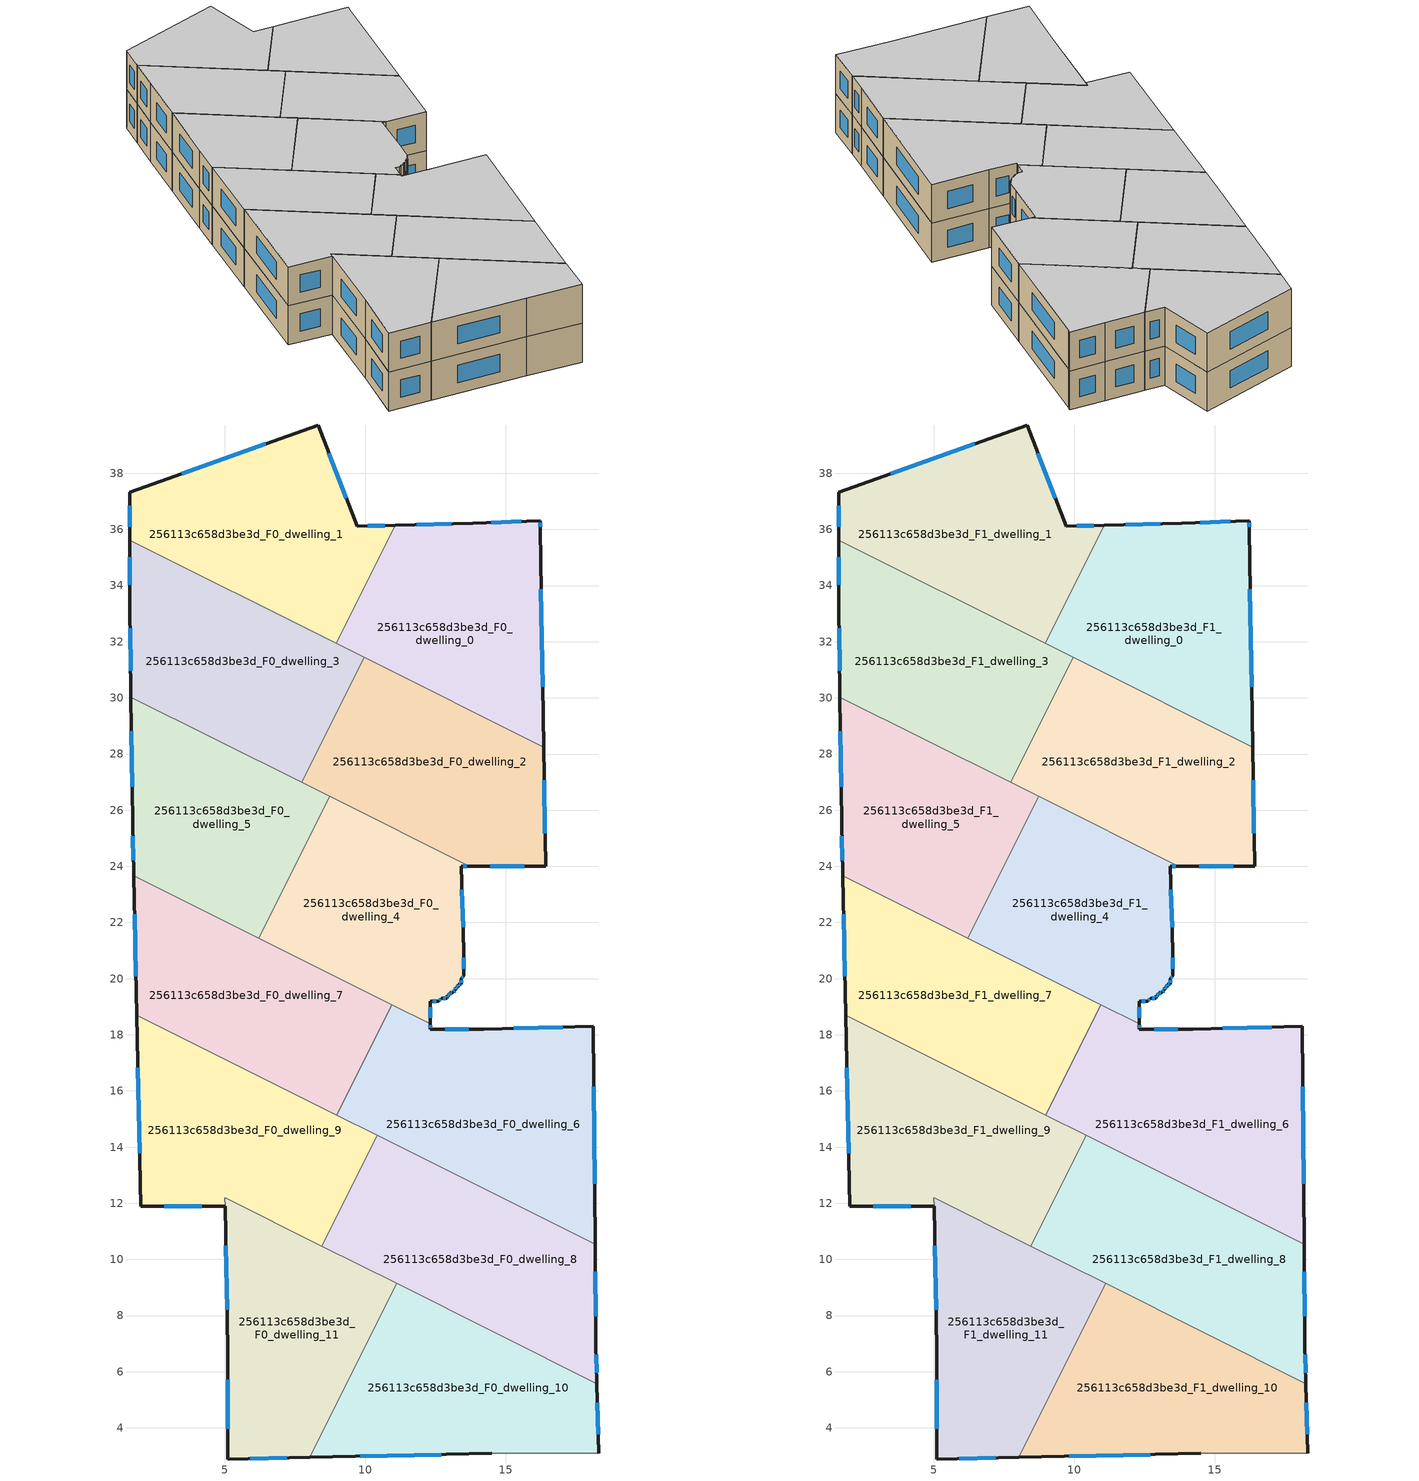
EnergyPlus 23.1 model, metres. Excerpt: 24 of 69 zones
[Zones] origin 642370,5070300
256113c658d3be3d_F0_dwelling_0
 floor ground (EU_floor_Construction): 16.22,36.31 16.22,36.01 16.35,28.25 8.96,31.94 11.06,36.15 13.82,36.21 z0
 wall outside (EU_wall_Construction): 16.35,28.25 16.22,36.01 16.22,36.31 13.82,36.21 11.06,36.15 z0:3
 wall to 256113c658d3be3d_F0_dwelling_1 (EU_wall_Construction): 11.06,36.15 8.96,31.94 z0:3
 wall to 256113c658d3be3d_F0_dwelling_2 (EU_wall_Construction): 9.95,31.44 16.35,28.25 z0:3
 wall to 256113c658d3be3d_F0_dwelling_3 (EU_wall_Construction): 8.96,31.94 9.95,31.44 z0:3
 window (EU_Window_Construction): 16.31,30.4 16.26,33.86 / 13.05,36.2 11.82,36.17 / 15.55,36.29 14.48,36.24 / 16.22,36.1 16.22,36.23 z0.83:2.17
256113c658d3be3d_F0_dwelling_1
 floor ground (EU_floor_Construction): 8.31,39.72 9.71,36.12 11.06,36.15 8.96,31.94 1.61,35.62 1.61,37.32 z0
 wall outside (EU_wall_Construction): 11.06,36.15 9.71,36.12 8.31,39.72 1.61,37.32 1.61,35.62 z0:3
 wall to 256113c658d3be3d_F0_dwelling_3 (EU_wall_Construction): 1.61,35.62 8.96,31.94 z0:3
 window (EU_Window_Construction): 1.61,36.85 1.61,36.09 / 6.46,39.05 3.47,37.98 / 9.33,37.11 8.7,38.72 / 10.69,36.14 10.09,36.12 z0.83:2.17
256113c658d3be3d_F0_dwelling_10
 floor ground (EU_floor_Construction): 18.25,5.58 18.31,3.09 14.51,3.09 8.01,2.95 11.11,9.15 z0
 wall outside (EU_wall_Construction): 8.01,2.95 14.51,3.09 / 18.31,3.09 18.25,5.58 z0:3
 wall to 256113c658d3be3d_F0_dwelling_11 (EU_wall_Construction): 11.11,9.15 8.01,2.95 z0:3
 wall adiabatic (EU_wall_Construction): 14.51,3.09 18.31,3.09 z0:3
 wall to 256113c658d3be3d_F0_dwelling_8 (EU_wall_Construction): 18.25,5.58 11.11,9.15 z0:3
 window (EU_Window_Construction): 9.81,2.99 12.71,3.05 / 18.29,3.78 18.27,4.89 z0.83:2.17
256113c658d3be3d_F0_dwelling_11
 floor ground (EU_floor_Construction): 11.11,9.15 8.01,2.95 5.1,2.89 5.1,6.79 5,12.2 z0
 wall outside (EU_wall_Construction): 5,11.9 5.1,6.79 5.1,2.89 8.01,2.95 z0:3
 wall to 256113c658d3be3d_F0_dwelling_9 (EU_wall_Construction): 8.45,10.48 5,12.2 5,11.9 z0:3
 wall to 256113c658d3be3d_F0_dwelling_8 (EU_wall_Construction): 11.11,9.15 8.45,10.48 z0:3
 window (EU_Window_Construction): 5.1,5.71 5.1,3.97 / 5.91,2.91 7.21,2.94 / 5.03,10.49 5.08,8.21 z0.83:2.17
256113c658d3be3d_F0_dwelling_2
 floor ground (EU_floor_Construction): 16.35,28.25 16.42,24 13.7,24 7.73,26.99 9.95,31.44 z0
 wall outside (EU_wall_Construction): 13.7,24 16.42,24 16.35,28.25 z0:3
 wall to 256113c658d3be3d_F0_dwelling_3 (EU_wall_Construction): 9.95,31.44 7.73,26.99 z0:3
 wall to 256113c658d3be3d_F0_dwelling_4 (EU_wall_Construction): 8.72,26.49 13.7,24 z0:3
 wall to 256113c658d3be3d_F0_dwelling_5 (EU_wall_Construction): 7.73,26.99 8.72,26.49 z0:3
 window (EU_Window_Construction): 16.4,25.18 16.37,27.07 / 14.45,24 15.66,24 z0.83:2.17
256113c658d3be3d_F0_dwelling_3
 floor ground (EU_floor_Construction): 9.95,31.44 7.73,26.99 1.65,30.03 1.61,33.42 1.61,35.62 z0
 wall outside (EU_wall_Construction): 1.61,35.62 1.61,33.42 1.65,30.03 z0:3
 wall to 256113c658d3be3d_F0_dwelling_5 (EU_wall_Construction): 1.65,30.03 7.73,26.99 z0:3
 window (EU_Window_Construction): 1.62,32.48 1.64,30.96 / 1.61,35.01 1.61,34.02 z0.83:2.17
256113c658d3be3d_F0_dwelling_4
 floor ground (EU_floor_Construction): 13.7,24 13.41,24 13.51,21 13.51,20.1 13.41,20 13.41,19.8 13.31,19.8 13.31,19.7 13.21,19.7 13.21,19.6 13.11,19.5 13.01,19.5 13.01,19.4 12.91,19.4 12.91,19.3 12.71,19.3 12.61,19.2 12.31,19.2 12.31,18.39 6.2,21.45 8.72,26.49 z0
 wall outside (EU_wall_Construction): 12.31,18.39 12.31,19.2 12.61,19.2 12.71,19.3 12.91,19.3 12.91,19.4 13.01,19.4 13.01,19.5 13.11,19.5 13.21,19.6 13.21,19.7 13.31,19.7 13.31,19.8 13.41,19.8 13.41,20 13.51,20.1 13.51,21 13.41,24 13.7,24 z0:3
 wall to 256113c658d3be3d_F0_dwelling_7 (EU_wall_Construction): 6.2,21.45 10.95,19.07 z0:3
 wall to 256113c658d3be3d_F0_dwelling_5 (EU_wall_Construction): 8.72,26.49 6.2,21.45 z0:3
 wall to 256113c658d3be3d_F0_dwelling_6 (EU_wall_Construction): 10.95,19.07 12.31,18.39 z0:3
 window (EU_Window_Construction): 13.51,20.35 13.51,20.75 / 13.44,20.03 13.49,20.07 / 13.41,19.86 13.41,19.95 / 13.34,19.8 13.39,19.8 / 13.31,19.73 13.31,19.77 / 13.24,19.7 13.29,19.7 / 13.21,19.63 13.21,19.67 / 13.14,19.53 13.19,19.57 / 13.04,19.5 13.09,19.5 / 13.01,19.43 13.01,19.48 / 12.94,19.4 12.99,19.4 / 12.91,19.33 12.91,19.37 / 12.77,19.3 12.86,19.3 / 12.64,19.23 12.68,19.27 / 12.4,19.2 12.53,19.2 / 12.31,18.61 12.31,18.98 / 13.49,24 13.62,24 / 13.49,21.83 13.44,23.17 z0.83:2.17
256113c658d3be3d_F0_dwelling_5
 floor ground (EU_floor_Construction): 8.72,26.49 6.2,21.45 1.75,23.67 1.71,25.61 1.65,30.03 z0
 wall outside (EU_wall_Construction): 1.65,30.03 1.71,25.61 1.75,23.67 z0:3
 wall to 256113c658d3be3d_F0_dwelling_7 (EU_wall_Construction): 1.75,23.67 6.2,21.45 z0:3
 window (EU_Window_Construction): 1.72,25.07 1.74,24.21 / 1.67,28.8 1.69,26.83 z0.83:2.17
256113c658d3be3d_F0_dwelling_6
 floor ground (EU_floor_Construction): 18.12,18.3 18.18,10.54 8.98,15.14 10.95,19.07 12.31,18.39 12.31,18.2 14.21,18.2 z0
 wall outside (EU_wall_Construction): 18.18,10.54 18.12,18.3 14.21,18.2 12.31,18.2 12.31,18.39 z0:3
 wall to 256113c658d3be3d_F0_dwelling_7 (EU_wall_Construction): 10.95,19.07 8.98,15.14 z0:3
 wall to 256113c658d3be3d_F0_dwelling_8 (EU_wall_Construction): 10.42,14.42 18.18,10.54 z0:3
 wall to 256113c658d3be3d_F0_dwelling_9 (EU_wall_Construction): 8.98,15.14 10.42,14.42 z0:3
 window (EU_Window_Construction): 18.16,12.69 18.13,16.15 / 12.31,18.25 12.31,18.34 / 13.69,18.2 12.84,18.2 / 17.04,18.27 15.29,18.23 z0.83:2.17
256113c658d3be3d_F0_dwelling_7
 floor ground (EU_floor_Construction): 10.95,19.07 8.98,15.14 1.86,18.7 1.75,23.67 z0
 wall outside (EU_wall_Construction): 1.75,23.67 1.86,18.7 z0:3
 wall to 256113c658d3be3d_F0_dwelling_9 (EU_wall_Construction): 1.86,18.7 8.98,15.14 z0:3
 window (EU_Window_Construction): 1.78,22.3 1.83,20.08 z0.83:2.17
256113c658d3be3d_F0_dwelling_8
 floor ground (EU_floor_Construction): 18.18,10.54 18.21,6.99 18.25,5.58 8.45,10.48 10.42,14.42 z0
 wall outside (EU_wall_Construction): 18.25,5.58 18.21,6.99 18.18,10.54 z0:3
 wall to 256113c658d3be3d_F0_dwelling_9 (EU_wall_Construction): 10.42,14.42 8.45,10.48 z0:3
 window (EU_Window_Construction): 18.2,7.97 18.19,9.56 / 18.24,5.97 18.22,6.6 z0.83:2.17
256113c658d3be3d_F0_dwelling_9
 floor ground (EU_floor_Construction): 10.42,14.42 8.45,10.48 5,12.2 5.01,11.9 2,11.9 1.86,18.7 z0
 wall outside (EU_wall_Construction): 1.86,18.7 2,11.9 5.01,11.9 z0:3
 window (EU_Window_Construction): 1.9,16.82 1.96,13.78 / 2.83,11.9 4.17,11.9 z0.83:2.17
256113c658d3be3d_F1_dwelling_0
 floor to 256113c658d3be3d_F0_dwelling_0 (EU_floor_Construction): 16.22,36.31 16.22,36.01 16.35,28.25 8.96,31.94 11.06,36.15 13.82,36.21 z3
 wall outside (EU_wall_Construction): 16.35,28.25 16.22,36.01 16.22,36.31 13.82,36.21 11.06,36.15 z3:6
 wall to 256113c658d3be3d_F1_dwelling_1 (EU_wall_Construction): 11.06,36.15 8.96,31.94 z3:6
 wall to 256113c658d3be3d_F1_dwelling_2 (EU_wall_Construction): 9.95,31.44 16.35,28.25 z3:6
 wall to 256113c658d3be3d_F1_dwelling_3 (EU_wall_Construction): 8.96,31.94 9.95,31.44 z3:6
 window (EU_Window_Construction): 16.31,30.4 16.26,33.86 / 13.05,36.2 11.82,36.17 / 15.55,36.29 14.48,36.24 / 16.22,36.1 16.22,36.23 z3.83:5.17
 ceiling to 256113c658d3be3d_F2_dwelling_0 (EU_floor_Construction): 16.35,28.25 16.22,36.01 16.22,36.31 13.82,36.21 11.06,36.15 8.96,31.94 z6
256113c658d3be3d_F1_dwelling_1
 floor to 256113c658d3be3d_F0_dwelling_1 (EU_floor_Construction): 8.31,39.72 9.71,36.12 11.06,36.15 8.96,31.94 1.61,35.62 1.61,37.32 z3
 wall outside (EU_wall_Construction): 11.06,36.15 9.71,36.12 8.31,39.72 1.61,37.32 1.61,35.62 z3:6
 wall to 256113c658d3be3d_F1_dwelling_3 (EU_wall_Construction): 1.61,35.62 8.96,31.94 z3:6
 window (EU_Window_Construction): 1.61,36.85 1.61,36.09 / 6.46,39.05 3.47,37.98 / 9.33,37.11 8.7,38.72 / 10.69,36.14 10.09,36.12 z3.83:5.17
 ceiling to 256113c658d3be3d_F2_dwelling_1 (EU_floor_Construction): 8.96,31.94 11.06,36.15 9.71,36.12 8.31,39.72 1.61,37.32 1.61,35.62 z6
256113c658d3be3d_F1_dwelling_10
 floor to 256113c658d3be3d_F0_dwelling_10 (EU_floor_Construction): 18.25,5.58 18.31,3.09 14.51,3.09 8.01,2.95 11.11,9.15 z3
 wall outside (EU_wall_Construction): 8.01,2.95 14.51,3.09 / 18.31,3.09 18.25,5.58 z3:6
 wall to 256113c658d3be3d_F1_dwelling_11 (EU_wall_Construction): 11.11,9.15 8.01,2.95 z3:6
 wall adiabatic (EU_wall_Construction): 14.51,3.09 18.31,3.09 z3:6
 wall to 256113c658d3be3d_F1_dwelling_8 (EU_wall_Construction): 18.25,5.58 11.11,9.15 z3:6
 window (EU_Window_Construction): 9.81,2.99 12.71,3.05 / 18.29,3.78 18.27,4.89 z3.83:5.17
 ceiling to 256113c658d3be3d_F2_dwelling_10 (EU_floor_Construction): 18.31,3.09 18.25,5.58 11.11,9.15 8.01,2.95 14.51,3.09 z6
256113c658d3be3d_F1_dwelling_11
 floor to 256113c658d3be3d_F0_dwelling_11 (EU_floor_Construction): 11.11,9.15 8.01,2.95 5.1,2.89 5.1,6.79 5,12.2 z3
 wall outside (EU_wall_Construction): 5,11.9 5.1,6.79 5.1,2.89 8.01,2.95 z3:6
 wall to 256113c658d3be3d_F1_dwelling_9 (EU_wall_Construction): 8.45,10.48 5,12.2 5,11.9 z3:6
 wall to 256113c658d3be3d_F1_dwelling_8 (EU_wall_Construction): 11.11,9.15 8.45,10.48 z3:6
 window (EU_Window_Construction): 5.1,5.71 5.1,3.97 / 5.91,2.91 7.21,2.94 / 5.03,10.49 5.08,8.21 z3.83:5.17
 ceiling to 256113c658d3be3d_F2_dwelling_11 (EU_floor_Construction): 8.01,2.95 11.11,9.15 5,12.2 5.1,6.79 5.1,2.89 z6
256113c658d3be3d_F1_dwelling_2
 floor to 256113c658d3be3d_F0_dwelling_2 (EU_floor_Construction): 16.35,28.25 16.42,24 13.7,24 7.73,26.99 9.95,31.44 z3
 wall outside (EU_wall_Construction): 13.7,24 16.42,24 16.35,28.25 z3:6
 wall to 256113c658d3be3d_F1_dwelling_3 (EU_wall_Construction): 9.95,31.44 7.73,26.99 z3:6
 wall to 256113c658d3be3d_F1_dwelling_4 (EU_wall_Construction): 8.72,26.49 13.7,24 z3:6
 wall to 256113c658d3be3d_F1_dwelling_5 (EU_wall_Construction): 7.73,26.99 8.72,26.49 z3:6
 window (EU_Window_Construction): 16.4,25.18 16.37,27.07 / 14.45,24 15.66,24 z3.83:5.17
 ceiling to 256113c658d3be3d_F2_dwelling_2 (EU_floor_Construction): 16.42,24 16.35,28.25 9.95,31.44 7.73,26.99 13.7,24 z6
256113c658d3be3d_F1_dwelling_3
 floor to 256113c658d3be3d_F0_dwelling_3 (EU_floor_Construction): 9.95,31.44 7.73,26.99 1.65,30.03 1.61,33.42 1.61,35.62 z3
 wall outside (EU_wall_Construction): 1.61,35.62 1.61,33.42 1.65,30.03 z3:6
 wall to 256113c658d3be3d_F1_dwelling_5 (EU_wall_Construction): 1.65,30.03 7.73,26.99 z3:6
 window (EU_Window_Construction): 1.62,32.48 1.64,30.96 / 1.61,35.01 1.61,34.02 z3.83:5.17
 ceiling to 256113c658d3be3d_F2_dwelling_3 (EU_floor_Construction): 7.73,26.99 9.95,31.44 1.61,35.62 1.61,33.42 1.65,30.03 z6
256113c658d3be3d_F1_dwelling_4
 floor to 256113c658d3be3d_F0_dwelling_4 (EU_floor_Construction): 13.7,24 13.41,24 13.51,21 13.51,20.1 13.41,20 13.41,19.8 13.31,19.8 13.31,19.7 13.21,19.7 13.21,19.6 13.11,19.5 13.01,19.5 13.01,19.4 12.91,19.4 12.91,19.3 12.71,19.3 12.61,19.2 12.31,19.2 12.31,18.39 6.2,21.45 8.72,26.49 z3
 wall outside (EU_wall_Construction): 12.31,18.39 12.31,19.2 12.61,19.2 12.71,19.3 12.91,19.3 12.91,19.4 13.01,19.4 13.01,19.5 13.11,19.5 13.21,19.6 13.21,19.7 13.31,19.7 13.31,19.8 13.41,19.8 13.41,20 13.51,20.1 13.51,21 13.41,24 13.7,24 z3:6
 wall to 256113c658d3be3d_F1_dwelling_7 (EU_wall_Construction): 6.2,21.45 10.95,19.07 z3:6
 wall to 256113c658d3be3d_F1_dwelling_5 (EU_wall_Construction): 8.72,26.49 6.2,21.45 z3:6
 wall to 256113c658d3be3d_F1_dwelling_6 (EU_wall_Construction): 10.95,19.07 12.31,18.39 z3:6
 window (EU_Window_Construction): 13.51,20.35 13.51,20.75 / 13.44,20.03 13.49,20.07 / 13.41,19.86 13.41,19.95 / 13.34,19.8 13.39,19.8 / 13.31,19.73 13.31,19.77 / 13.24,19.7 13.29,19.7 / 13.21,19.63 13.21,19.67 / 13.14,19.53 13.19,19.57 / 13.04,19.5 13.09,19.5 / 13.01,19.43 13.01,19.48 / 12.94,19.4 12.99,19.4 / 12.91,19.33 12.91,19.37 / 12.77,19.3 12.86,19.3 / 12.64,19.23 12.68,19.27 / 12.4,19.2 12.53,19.2 / 12.31,18.61 12.31,18.98 / 13.49,24 13.62,24 / 13.49,21.83 13.44,23.17 z3.83:5.17
 ceiling to 256113c658d3be3d_F2_dwelling_4 (EU_floor_Construction): 12.91,19.3 12.91,19.4 13.01,19.4 13.01,19.5 13.11,19.5 13.21,19.6 13.21,19.7 13.31,19.7 13.31,19.8 13.41,19.8 13.41,20 13.51,20.1 13.51,21 13.41,24 13.7,24 8.72,26.49 6.2,21.45 12.31,18.39 12.31,19.2 12.61,19.2 12.71,19.3 z6
256113c658d3be3d_F1_dwelling_5
 floor to 256113c658d3be3d_F0_dwelling_5 (EU_floor_Construction): 8.72,26.49 6.2,21.45 1.75,23.67 1.71,25.61 1.65,30.03 z3
 wall outside (EU_wall_Construction): 1.65,30.03 1.71,25.61 1.75,23.67 z3:6
 wall to 256113c658d3be3d_F1_dwelling_7 (EU_wall_Construction): 1.75,23.67 6.2,21.45 z3:6
 window (EU_Window_Construction): 1.72,25.07 1.74,24.21 / 1.67,28.8 1.69,26.83 z3.83:5.17
 ceiling to 256113c658d3be3d_F2_dwelling_5 (EU_floor_Construction): 6.2,21.45 8.72,26.49 1.65,30.03 1.71,25.61 1.75,23.67 z6
256113c658d3be3d_F1_dwelling_6
 floor to 256113c658d3be3d_F0_dwelling_6 (EU_floor_Construction): 18.12,18.3 18.18,10.54 8.98,15.14 10.95,19.07 12.31,18.39 12.31,18.2 14.21,18.2 z3
 wall outside (EU_wall_Construction): 18.18,10.54 18.12,18.3 14.21,18.2 12.31,18.2 12.31,18.39 z3:6
 wall to 256113c658d3be3d_F1_dwelling_7 (EU_wall_Construction): 10.95,19.07 8.98,15.14 z3:6
 wall to 256113c658d3be3d_F1_dwelling_8 (EU_wall_Construction): 10.42,14.42 18.18,10.54 z3:6
 wall to 256113c658d3be3d_F1_dwelling_9 (EU_wall_Construction): 8.98,15.14 10.42,14.42 z3:6
 window (EU_Window_Construction): 18.16,12.69 18.13,16.15 / 12.31,18.25 12.31,18.34 / 13.69,18.2 12.84,18.2 / 17.04,18.27 15.29,18.23 z3.83:5.17
 ceiling to 256113c658d3be3d_F2_dwelling_6 (EU_floor_Construction): 18.18,10.54 18.12,18.3 14.21,18.2 12.31,18.2 12.31,18.39 10.95,19.07 8.98,15.14 z6
256113c658d3be3d_F1_dwelling_7
 floor to 256113c658d3be3d_F0_dwelling_7 (EU_floor_Construction): 10.95,19.07 8.98,15.14 1.86,18.7 1.75,23.67 z3
 wall outside (EU_wall_Construction): 1.75,23.67 1.86,18.7 z3:6
 wall to 256113c658d3be3d_F1_dwelling_9 (EU_wall_Construction): 1.86,18.7 8.98,15.14 z3:6
 window (EU_Window_Construction): 1.78,22.3 1.83,20.08 z3.83:5.17
 ceiling to 256113c658d3be3d_F2_dwelling_7 (EU_floor_Construction): 8.98,15.14 10.95,19.07 1.75,23.67 1.86,18.7 z6
256113c658d3be3d_F1_dwelling_8
 floor to 256113c658d3be3d_F0_dwelling_8 (EU_floor_Construction): 18.18,10.54 18.21,6.99 18.25,5.58 8.45,10.48 10.42,14.42 z3
 wall outside (EU_wall_Construction): 18.25,5.58 18.21,6.99 18.18,10.54 z3:6
 wall to 256113c658d3be3d_F1_dwelling_9 (EU_wall_Construction): 10.42,14.42 8.45,10.48 z3:6
 window (EU_Window_Construction): 18.2,7.97 18.19,9.56 / 18.24,5.97 18.22,6.6 z3.83:5.17
 ceiling to 256113c658d3be3d_F2_dwelling_8 (EU_floor_Construction): 18.25,5.58 18.21,6.99 18.18,10.54 10.42,14.42 8.45,10.48 z6
256113c658d3be3d_F1_dwelling_9
 floor to 256113c658d3be3d_F0_dwelling_9 (EU_floor_Construction): 10.42,14.42 8.45,10.48 5,12.2 5.01,11.9 2,11.9 1.86,18.7 z3
 wall outside (EU_wall_Construction): 1.86,18.7 2,11.9 5.01,11.9 z3:6
 window (EU_Window_Construction): 1.9,16.82 1.96,13.78 / 2.83,11.9 4.17,11.9 z3.83:5.17
 ceiling to 256113c658d3be3d_F2_dwelling_9 (EU_floor_Construction): 8.45,10.48 10.42,14.42 1.86,18.7 2,11.9 5.01,11.9 5,12.2 z6
[Building]
EU S2 Campaign: North Axis=0; Terrain=City; Solar Distribution=FullExterior
[Site:Location]
Lyon-Bron: Latitude=45.75; Longitude=5; Time Zone=1; Elevation=198
[SizingPeriod:WeatherFileDays]
AnnualSizingPeriod: Begin Month=1; Begin Day of Month=1; End Month=12; End Day of Month=31; Day of Week for Start Day=Monday; Use Weather File Daylight Saving Period=No; Use Weather File Rain and Snow Indicators=No
[MATERIAL]
EU_InternalMass_Material: Roughness=MediumRough; Thickness=0.1; Conductivity=1; Density=1800; Specific Heat=900; Thermal Absorptance=0.9; Solar Absorptance=0.7; Visible Absorptance=0.7
[MATERIAL:NOMASS] Roughness=MediumRough; Thermal Absorptance=0.9; Solar Absorptance=0.7; Visible Absorptance=0.7
Name | Thermal Resistance
EU_wall_NoMass | 1.97775
EU_floor_NoMass | 1.84812
[WINDOWMATERIAL:SIMPLEGLAZINGSYSTEM]
EU_Window_SimpleGlazing: UFactor=3.27502; Solar Heat Gain Coefficient=0.76; Visible Transmittance=0.76
[CONSTRUCTION]
EU_wall_Construction: EU_wall_NoMass
EU_floor_Construction: EU_floor_NoMass
EU_InternalMass_Construction: EU_InternalMass_Material
EU_Window_Construction: EU_Window_SimpleGlazing
[ZONE] Type=1; Multiplier=1; Ceiling Height=autocalculate; Floor Area=autocalculate; Part of Total Floor Area=Yes
Name | Volume
256113c658d3be3d_F0_dwelling_0; 256113c658d3be3d_F1_dwelling_0 | 120.523
256113c658d3be3d_F0_dwelling_1; 256113c658d3be3d_F1_dwelling_1 | 120.522
256113c658d3be3d_F0_dwelling_10; 256113c658d3be3d_F1_dwelling_10 | 120.554
256113c658d3be3d_F0_dwelling_11 | 110.987
256113c658d3be3d_F1_dwelling_11 | 110.942
256113c658d3be3d_F0_dwelling_2; 256113c658d3be3d_F1_dwelling_2 | 120.545
256113c658d3be3d_F0_dwelling_3; 256113c658d3be3d_F1_dwelling_3 | 120.531
256113c658d3be3d_F0_dwelling_4; 256113c658d3be3d_F1_dwelling_4 | 109.145
256113c658d3be3d_F0_dwelling_5; 256113c658d3be3d_F1_dwelling_5 | 109.15
256113c658d3be3d_F0_dwelling_6; 256113c658d3be3d_F1_dwelling_6 | 143.513
256113c658d3be3d_F0_dwelling_7; 256113c658d3be3d_F1_dwelling_7 | 120.349
256113c658d3be3d_F0_dwelling_8; 256113c658d3be3d_F1_dwelling_8 | 129.756
256113c658d3be3d_F0_dwelling_9; 256113c658d3be3d_F1_dwelling_9 | 120.866
[INTERNALMASS] Construction=EU_InternalMass_Construction
Name | Zone or ZoneList | Surface Area
256113c658d3be3d_F0_dwelling_0_EU_InternalMass | 256113c658d3be3d_F0_dwelling_0 | 40.1746
256113c658d3be3d_F0_dwelling_1_EU_InternalMass | 256113c658d3be3d_F0_dwelling_1 | 40.1739
256113c658d3be3d_F0_dwelling_2_EU_InternalMass | 256113c658d3be3d_F0_dwelling_2 | 40.1816
256113c658d3be3d_F0_dwelling_3_EU_InternalMass | 256113c658d3be3d_F0_dwelling_3 | 40.1772
256113c658d3be3d_F0_dwelling_4_EU_InternalMass | 256113c658d3be3d_F0_dwelling_4 | 36.3814
256113c658d3be3d_F0_dwelling_5_EU_InternalMass | 256113c658d3be3d_F0_dwelling_5 | 36.3832
256113c658d3be3d_F0_dwelling_6_EU_InternalMass | 256113c658d3be3d_F0_dwelling_6 | 47.8375
256113c658d3be3d_F0_dwelling_7_EU_InternalMass | 256113c658d3be3d_F0_dwelling_7 | 40.1164
256113c658d3be3d_F0_dwelling_8_EU_InternalMass | 256113c658d3be3d_F0_dwelling_8 | 43.2516
256113c658d3be3d_F0_dwelling_9_EU_InternalMass | 256113c658d3be3d_F0_dwelling_9 | 40.2885
256113c658d3be3d_F0_dwelling_10_EU_InternalMass | 256113c658d3be3d_F0_dwelling_10 | 40.185
256113c658d3be3d_F0_dwelling_11_EU_InternalMass | 256113c658d3be3d_F0_dwelling_11 | 36.9938
256113c658d3be3d_F1_dwelling_0_EU_InternalMass | 256113c658d3be3d_F1_dwelling_0 | 40.1746
256113c658d3be3d_F1_dwelling_1_EU_InternalMass | 256113c658d3be3d_F1_dwelling_1 | 40.1739
256113c658d3be3d_F1_dwelling_2_EU_InternalMass | 256113c658d3be3d_F1_dwelling_2 | 40.1816
256113c658d3be3d_F1_dwelling_3_EU_InternalMass | 256113c658d3be3d_F1_dwelling_3 | 40.1772
256113c658d3be3d_F1_dwelling_4_EU_InternalMass | 256113c658d3be3d_F1_dwelling_4 | 36.3814
256113c658d3be3d_F1_dwelling_5_EU_InternalMass | 256113c658d3be3d_F1_dwelling_5 | 36.3832
256113c658d3be3d_F1_dwelling_6_EU_InternalMass | 256113c658d3be3d_F1_dwelling_6 | 47.8375
256113c658d3be3d_F1_dwelling_7_EU_InternalMass | 256113c658d3be3d_F1_dwelling_7 | 40.1164
256113c658d3be3d_F1_dwelling_8_EU_InternalMass | 256113c658d3be3d_F1_dwelling_8 | 43.2516
256113c658d3be3d_F1_dwelling_9_EU_InternalMass | 256113c658d3be3d_F1_dwelling_9 | 40.2885
256113c658d3be3d_F1_dwelling_10_EU_InternalMass | 256113c658d3be3d_F1_dwelling_10 | 40.185
256113c658d3be3d_F1_dwelling_11_EU_InternalMass | 256113c658d3be3d_F1_dwelling_11 | 36.9938
[OTHEREQUIPMENT] Fuel Type=Electricity; Design Level Calculation Method=Watts/Area; Power per Zone Floor Area=1; Fraction Latent=0; Fraction Radiant=0; Fraction Lost=0; Carbon Dioxide Generation Rate=0; EndUse Subcategory=EU_Step8_InternalGains
Name | Zone or ZoneList or Space or SpaceList | Schedule
EU_Step8_InternalGain_256113c658d3be3d_F0_dwelling_0_f000 | 256113c658d3be3d_F0_dwelling_0 | EU_Step8_GainSchedule_256113c658d3be3d_F0_dwelling_0_f000
EU_Step8_InternalGain_256113c658d3be3d_F0_dwelling_1_f000 | 256113c658d3be3d_F0_dwelling_1 | EU_Step8_GainSchedule_256113c658d3be3d_F0_dwelling_1_f000
EU_Step8_InternalGain_256113c658d3be3d_F0_dwelling_2_f000 | 256113c658d3be3d_F0_dwelling_2 | EU_Step8_GainSchedule_256113c658d3be3d_F0_dwelling_2_f000
EU_Step8_InternalGain_256113c658d3be3d_F0_dwelling_3_f000 | 256113c658d3be3d_F0_dwelling_3 | EU_Step8_GainSchedule_256113c658d3be3d_F0_dwelling_3_f000
EU_Step8_InternalGain_256113c658d3be3d_F0_dwelling_4_f000 | 256113c658d3be3d_F0_dwelling_4 | EU_Step8_GainSchedule_256113c658d3be3d_F0_dwelling_4_f000
EU_Step8_InternalGain_256113c658d3be3d_F0_dwelling_5_f000 | 256113c658d3be3d_F0_dwelling_5 | EU_Step8_GainSchedule_256113c658d3be3d_F0_dwelling_5_f000
EU_Step8_InternalGain_256113c658d3be3d_F0_dwelling_6_f000 | 256113c658d3be3d_F0_dwelling_6 | EU_Step8_GainSchedule_256113c658d3be3d_F0_dwelling_6_f000
EU_Step8_InternalGain_256113c658d3be3d_F0_dwelling_7_f000 | 256113c658d3be3d_F0_dwelling_7 | EU_Step8_GainSchedule_256113c658d3be3d_F0_dwelling_7_f000
EU_Step8_InternalGain_256113c658d3be3d_F0_dwelling_8_f000 | 256113c658d3be3d_F0_dwelling_8 | EU_Step8_GainSchedule_256113c658d3be3d_F0_dwelling_8_f000
EU_Step8_InternalGain_256113c658d3be3d_F0_dwelling_9_f000 | 256113c658d3be3d_F0_dwelling_9 | EU_Step8_GainSchedule_256113c658d3be3d_F0_dwelling_9_f000
EU_Step8_InternalGain_256113c658d3be3d_F0_dwelling_10_f000 | 256113c658d3be3d_F0_dwelling_10 | EU_Step8_GainSchedule_256113c658d3be3d_F0_dwelling_10_f000
EU_Step8_InternalGain_256113c658d3be3d_F0_dwelling_11_f000 | 256113c658d3be3d_F0_dwelling_11 | EU_Step8_GainSchedule_256113c658d3be3d_F0_dwelling_11_f000
EU_Step8_InternalGain_256113c658d3be3d_F1_dwelling_0_f000 | 256113c658d3be3d_F1_dwelling_0 | EU_Step8_GainSchedule_256113c658d3be3d_F1_dwelling_0_f000
EU_Step8_InternalGain_256113c658d3be3d_F1_dwelling_1_f000 | 256113c658d3be3d_F1_dwelling_1 | EU_Step8_GainSchedule_256113c658d3be3d_F1_dwelling_1_f000
EU_Step8_InternalGain_256113c658d3be3d_F1_dwelling_2_f000 | 256113c658d3be3d_F1_dwelling_2 | EU_Step8_GainSchedule_256113c658d3be3d_F1_dwelling_2_f000
EU_Step8_InternalGain_256113c658d3be3d_F1_dwelling_3_f000 | 256113c658d3be3d_F1_dwelling_3 | EU_Step8_GainSchedule_256113c658d3be3d_F1_dwelling_3_f000
EU_Step8_InternalGain_256113c658d3be3d_F1_dwelling_4_f000 | 256113c658d3be3d_F1_dwelling_4 | EU_Step8_GainSchedule_256113c658d3be3d_F1_dwelling_4_f000
EU_Step8_InternalGain_256113c658d3be3d_F1_dwelling_5_f000 | 256113c658d3be3d_F1_dwelling_5 | EU_Step8_GainSchedule_256113c658d3be3d_F1_dwelling_5_f000
EU_Step8_InternalGain_256113c658d3be3d_F1_dwelling_6_f000 | 256113c658d3be3d_F1_dwelling_6 | EU_Step8_GainSchedule_256113c658d3be3d_F1_dwelling_6_f000
EU_Step8_InternalGain_256113c658d3be3d_F1_dwelling_7_f000 | 256113c658d3be3d_F1_dwelling_7 | EU_Step8_GainSchedule_256113c658d3be3d_F1_dwelling_7_f000
EU_Step8_InternalGain_256113c658d3be3d_F1_dwelling_8_f000 | 256113c658d3be3d_F1_dwelling_8 | EU_Step8_GainSchedule_256113c658d3be3d_F1_dwelling_8_f000
EU_Step8_InternalGain_256113c658d3be3d_F1_dwelling_9_f000 | 256113c658d3be3d_F1_dwelling_9 | EU_Step8_GainSchedule_256113c658d3be3d_F1_dwelling_9_f000
EU_Step8_InternalGain_256113c658d3be3d_F1_dwelling_10_f000 | 256113c658d3be3d_F1_dwelling_10 | EU_Step8_GainSchedule_256113c658d3be3d_F1_dwelling_10_f000
EU_Step8_InternalGain_256113c658d3be3d_F1_dwelling_11_f000 | 256113c658d3be3d_F1_dwelling_11 | EU_Step8_GainSchedule_256113c658d3be3d_F1_dwelling_11_f000
[ZONEVENTILATION:DESIGNFLOWRATE] Schedule=EU_AlwaysOn; Design Flow Rate Calculation Method=AirChanges/Hour; Air Changes per Hour=0.759424; Ventilation Type=Natural; Fan Pressure Rise=0; Fan Total Efficiency=1; Constant Term Coefficient=1; Temperature Term Coefficient=0; Velocity Term Coefficient=0; Velocity Squared Term Coefficient=0; Minimum Indoor Temperature=-100; Maximum Indoor Temperature=100; Delta Temperature=-100; Minimum Outdoor Temperature=-100; Maximum Outdoor Temperature=100; Maximum Wind Speed=40
Name | Zone or ZoneList or Space or SpaceList
EU_ConstantAir_256113c658d3be3d_F0_dwelling_0 | 256113c658d3be3d_F0_dwelling_0
EU_ConstantAir_256113c658d3be3d_F0_dwelling_1 | 256113c658d3be3d_F0_dwelling_1
EU_ConstantAir_256113c658d3be3d_F0_dwelling_2 | 256113c658d3be3d_F0_dwelling_2
EU_ConstantAir_256113c658d3be3d_F0_dwelling_3 | 256113c658d3be3d_F0_dwelling_3
EU_ConstantAir_256113c658d3be3d_F0_dwelling_4 | 256113c658d3be3d_F0_dwelling_4
EU_ConstantAir_256113c658d3be3d_F0_dwelling_5 | 256113c658d3be3d_F0_dwelling_5
EU_ConstantAir_256113c658d3be3d_F0_dwelling_6 | 256113c658d3be3d_F0_dwelling_6
EU_ConstantAir_256113c658d3be3d_F0_dwelling_7 | 256113c658d3be3d_F0_dwelling_7
EU_ConstantAir_256113c658d3be3d_F0_dwelling_8 | 256113c658d3be3d_F0_dwelling_8
EU_ConstantAir_256113c658d3be3d_F0_dwelling_9 | 256113c658d3be3d_F0_dwelling_9
EU_ConstantAir_256113c658d3be3d_F0_dwelling_10 | 256113c658d3be3d_F0_dwelling_10
EU_ConstantAir_256113c658d3be3d_F0_dwelling_11 | 256113c658d3be3d_F0_dwelling_11
EU_ConstantAir_256113c658d3be3d_F1_dwelling_0 | 256113c658d3be3d_F1_dwelling_0
EU_ConstantAir_256113c658d3be3d_F1_dwelling_1 | 256113c658d3be3d_F1_dwelling_1
EU_ConstantAir_256113c658d3be3d_F1_dwelling_2 | 256113c658d3be3d_F1_dwelling_2
EU_ConstantAir_256113c658d3be3d_F1_dwelling_3 | 256113c658d3be3d_F1_dwelling_3
EU_ConstantAir_256113c658d3be3d_F1_dwelling_4 | 256113c658d3be3d_F1_dwelling_4
EU_ConstantAir_256113c658d3be3d_F1_dwelling_5 | 256113c658d3be3d_F1_dwelling_5
EU_ConstantAir_256113c658d3be3d_F1_dwelling_6 | 256113c658d3be3d_F1_dwelling_6
EU_ConstantAir_256113c658d3be3d_F1_dwelling_7 | 256113c658d3be3d_F1_dwelling_7
EU_ConstantAir_256113c658d3be3d_F1_dwelling_8 | 256113c658d3be3d_F1_dwelling_8
EU_ConstantAir_256113c658d3be3d_F1_dwelling_9 | 256113c658d3be3d_F1_dwelling_9
EU_ConstantAir_256113c658d3be3d_F1_dwelling_10 | 256113c658d3be3d_F1_dwelling_10
EU_ConstantAir_256113c658d3be3d_F1_dwelling_11 | 256113c658d3be3d_F1_dwelling_11
[HVACTEMPLATE:THERMOSTAT] Constant Heating Setpoint=20; Constant Cooling Setpoint=50
EU_HeatOnly_256113c658d3be3d_F0_dwelling_0; EU_HeatOnly_256113c658d3be3d_F0_dwelling_1; EU_HeatOnly_256113c658d3be3d_F0_dwelling_2; EU_HeatOnly_256113c658d3be3d_F0_dwelling_3; EU_HeatOnly_256113c658d3be3d_F0_dwelling_4; EU_HeatOnly_256113c658d3be3d_F0_dwelling_5; EU_HeatOnly_256113c658d3be3d_F0_dwelling_6; EU_HeatOnly_256113c658d3be3d_F0_dwelling_7; EU_HeatOnly_256113c658d3be3d_F0_dwelling_8; EU_HeatOnly_256113c658d3be3d_F0_dwelling_9; EU_HeatOnly_256113c658d3be3d_F0_dwelling_10; EU_HeatOnly_256113c658d3be3d_F0_dwelling_11; EU_HeatOnly_256113c658d3be3d_F1_dwelling_0; EU_HeatOnly_256113c658d3be3d_F1_dwelling_1; EU_HeatOnly_256113c658d3be3d_F1_dwelling_2; EU_HeatOnly_256113c658d3be3d_F1_dwelling_3; EU_HeatOnly_256113c658d3be3d_F1_dwelling_4; EU_HeatOnly_256113c658d3be3d_F1_dwelling_5; EU_HeatOnly_256113c658d3be3d_F1_dwelling_6; EU_HeatOnly_256113c658d3be3d_F1_dwelling_7; EU_HeatOnly_256113c658d3be3d_F1_dwelling_8; EU_HeatOnly_256113c658d3be3d_F1_dwelling_9; EU_HeatOnly_256113c658d3be3d_F1_dwelling_10; EU_HeatOnly_256113c658d3be3d_F1_dwelling_11; EU_HeatOnly_256113c658d3be3d_F2_dwelling_0; EU_HeatOnly_256113c658d3be3d_F2_dwelling_1; EU_HeatOnly_256113c658d3be3d_F2_dwelling_2; EU_HeatOnly_256113c658d3be3d_F2_dwelling_3; EU_HeatOnly_256113c658d3be3d_F2_dwelling_4; EU_HeatOnly_256113c658d3be3d_F2_dwelling_5; EU_HeatOnly_256113c658d3be3d_F2_dwelling_6; EU_HeatOnly_256113c658d3be3d_F2_dwelling_7; EU_HeatOnly_256113c658d3be3d_F2_dwelling_8; EU_HeatOnly_256113c658d3be3d_F2_dwelling_9; EU_HeatOnly_256113c658d3be3d_F2_dwelling_10; EU_HeatOnly_256113c658d3be3d_F2_dwelling_11; EU_HeatOnly_256113c658d3be3d_F3_dwelling_0; EU_HeatOnly_256113c658d3be3d_F3_dwelling_1; EU_HeatOnly_256113c658d3be3d_F3_dwelling_2; EU_HeatOnly_256113c658d3be3d_F3_dwelling_3; EU_HeatOnly_256113c658d3be3d_F3_dwelling_4; EU_HeatOnly_256113c658d3be3d_F3_dwelling_5; EU_HeatOnly_256113c658d3be3d_F3_dwelling_6; EU_HeatOnly_256113c658d3be3d_F3_dwelling_7; EU_HeatOnly_256113c658d3be3d_F3_dwelling_8; EU_HeatOnly_256113c658d3be3d_F3_dwelling_9; EU_HeatOnly_256113c658d3be3d_F3_dwelling_10; EU_HeatOnly_256113c658d3be3d_F4_dwelling_0; EU_HeatOnly_256113c658d3be3d_F4_dwelling_1; EU_HeatOnly_256113c658d3be3d_F4_dwelling_2; EU_HeatOnly_256113c658d3be3d_F4_dwelling_3; EU_HeatOnly_256113c658d3be3d_F4_dwelling_4; EU_HeatOnly_256113c658d3be3d_F4_dwelling_5; EU_HeatOnly_256113c658d3be3d_F4_dwelling_6; EU_HeatOnly_256113c658d3be3d_F4_dwelling_7; EU_HeatOnly_256113c658d3be3d_F4_dwelling_8; EU_HeatOnly_256113c658d3be3d_F4_dwelling_9; EU_HeatOnly_256113c658d3be3d_F4_dwelling_10; EU_HeatOnly_256113c658d3be3d_F5_dwelling_0; EU_HeatOnly_256113c658d3be3d_F5_dwelling_1; EU_HeatOnly_256113c658d3be3d_F5_dwelling_2; EU_HeatOnly_256113c658d3be3d_F5_dwelling_3; EU_HeatOnly_256113c658d3be3d_F5_dwelling_4; EU_HeatOnly_256113c658d3be3d_F5_dwelling_5; EU_HeatOnly_256113c658d3be3d_F5_dwelling_6; EU_HeatOnly_256113c658d3be3d_F5_dwelling_7; EU_HeatOnly_256113c658d3be3d_F5_dwelling_8; EU_HeatOnly_256113c658d3be3d_F5_dwelling_9; EU_HeatOnly_256113c658d3be3d_F5_dwelling_10
[HVACTEMPLATE:ZONE:IDEALLOADSAIRSYSTEM] System Availability Schedule=EU_AlwaysOn; Maximum Heating Supply Air Temperature=50; Minimum Cooling Supply Air Temperature=13; Maximum Heating Supply Air Humidity Ratio=0.0156; Minimum Cooling Supply Air Humidity Ratio=0.0077; Heating Limit=NoLimit; Cooling Limit=NoLimit; Heating Availability Schedule=EU_AlwaysOn; Cooling Availability Schedule=EU_CoolingOff; Dehumidification Control Type=ConstantSensibleHeatRatio; Cooling Sensible Heat Ratio=0.7; Dehumidification Setpoint=60; Humidification Control Type=None; Humidification Setpoint=30; Outdoor Air Method=None; Outdoor Air Flow Rate per Person=0.00944; Outdoor Air Flow Rate per Zone Floor Area=0; Outdoor Air Flow Rate per Zone=0; Demand Controlled Ventilation Type=None; Outdoor Air Economizer Type=NoEconomizer; Heat Recovery Type=None; Sensible Heat Recovery Effectiveness=0.7; Latent Heat Recovery Effectiveness=0.65
Name | Template Thermostat
256113c658d3be3d_F0_dwelling_0 | EU_HeatOnly_256113c658d3be3d_F0_dwelling_0
256113c658d3be3d_F0_dwelling_1 | EU_HeatOnly_256113c658d3be3d_F0_dwelling_1
256113c658d3be3d_F0_dwelling_2 | EU_HeatOnly_256113c658d3be3d_F0_dwelling_2
256113c658d3be3d_F0_dwelling_3 | EU_HeatOnly_256113c658d3be3d_F0_dwelling_3
256113c658d3be3d_F0_dwelling_4 | EU_HeatOnly_256113c658d3be3d_F0_dwelling_4
256113c658d3be3d_F0_dwelling_5 | EU_HeatOnly_256113c658d3be3d_F0_dwelling_5
256113c658d3be3d_F0_dwelling_6 | EU_HeatOnly_256113c658d3be3d_F0_dwelling_6
256113c658d3be3d_F0_dwelling_7 | EU_HeatOnly_256113c658d3be3d_F0_dwelling_7
256113c658d3be3d_F0_dwelling_8 | EU_HeatOnly_256113c658d3be3d_F0_dwelling_8
256113c658d3be3d_F0_dwelling_9 | EU_HeatOnly_256113c658d3be3d_F0_dwelling_9
256113c658d3be3d_F0_dwelling_10 | EU_HeatOnly_256113c658d3be3d_F0_dwelling_10
256113c658d3be3d_F0_dwelling_11 | EU_HeatOnly_256113c658d3be3d_F0_dwelling_11
256113c658d3be3d_F1_dwelling_0 | EU_HeatOnly_256113c658d3be3d_F1_dwelling_0
256113c658d3be3d_F1_dwelling_1 | EU_HeatOnly_256113c658d3be3d_F1_dwelling_1
256113c658d3be3d_F1_dwelling_2 | EU_HeatOnly_256113c658d3be3d_F1_dwelling_2
256113c658d3be3d_F1_dwelling_3 | EU_HeatOnly_256113c658d3be3d_F1_dwelling_3
256113c658d3be3d_F1_dwelling_4 | EU_HeatOnly_256113c658d3be3d_F1_dwelling_4
256113c658d3be3d_F1_dwelling_5 | EU_HeatOnly_256113c658d3be3d_F1_dwelling_5
256113c658d3be3d_F1_dwelling_6 | EU_HeatOnly_256113c658d3be3d_F1_dwelling_6
256113c658d3be3d_F1_dwelling_7 | EU_HeatOnly_256113c658d3be3d_F1_dwelling_7
256113c658d3be3d_F1_dwelling_8 | EU_HeatOnly_256113c658d3be3d_F1_dwelling_8
256113c658d3be3d_F1_dwelling_9 | EU_HeatOnly_256113c658d3be3d_F1_dwelling_9
256113c658d3be3d_F1_dwelling_10 | EU_HeatOnly_256113c658d3be3d_F1_dwelling_10
256113c658d3be3d_F1_dwelling_11 | EU_HeatOnly_256113c658d3be3d_F1_dwelling_11
[SIZING:ZONE] Zone Cooling Design Supply Air Temperature Input Method=SupplyAirTemperature; Zone Cooling Design Supply Air Temperature=13; Zone Heating Design Supply Air Temperature Input Method=SupplyAirTemperature; Zone Heating Design Supply Air Temperature=50; Zone Cooling Design Supply Air Humidity Ratio=0.008; Zone Heating Design Supply Air Humidity Ratio=0.008; Cooling Design Air Flow Method=DesignDay; Cooling Design Air Flow Rate=0; Cooling Minimum Air Flow per Zone Floor Area=0.000762; Cooling Minimum Air Flow=0; Cooling Minimum Air Flow Fraction=0.2; Heating Design Air Flow Method=DesignDay; Heating Design Air Flow Rate=0; Heating Maximum Air Flow per Zone Floor Area=0.002032; Heating Maximum Air Flow=0.141576; Heating Maximum Air Flow Fraction=0.3; Account for Dedicated Outdoor Air System=No; Dedicated Outdoor Air System Control Strategy=NeutralSupplyAir; Dedicated Outdoor Air Low Setpoint Temperature for Design=autosize; Dedicated Outdoor Air High Setpoint Temperature for Design=autosize; Zone Load Sizing Method=Sensible Load Only No Latent Load; Zone Latent Cooling Design Supply Air Humidity Ratio Input Method=HumidityRatioDifference; Zone Cooling Design Supply Air Humidity Ratio Difference=0.005; Zone Latent Heating Design Supply Air Humidity Ratio Input Method=HumidityRatioDifference; Zone Humidification Design Supply Air Humidity Ratio Difference=0.005
256113c658d3be3d_F0_dwelling_0; 256113c658d3be3d_F0_dwelling_1; 256113c658d3be3d_F0_dwelling_2; 256113c658d3be3d_F0_dwelling_3; 256113c658d3be3d_F0_dwelling_4; 256113c658d3be3d_F0_dwelling_5; 256113c658d3be3d_F0_dwelling_6; 256113c658d3be3d_F0_dwelling_7; 256113c658d3be3d_F0_dwelling_8; 256113c658d3be3d_F0_dwelling_9; 256113c658d3be3d_F0_dwelling_10; 256113c658d3be3d_F0_dwelling_11; 256113c658d3be3d_F1_dwelling_0; 256113c658d3be3d_F1_dwelling_1; 256113c658d3be3d_F1_dwelling_2; 256113c658d3be3d_F1_dwelling_3; 256113c658d3be3d_F1_dwelling_4; 256113c658d3be3d_F1_dwelling_5; 256113c658d3be3d_F1_dwelling_6; 256113c658d3be3d_F1_dwelling_7; 256113c658d3be3d_F1_dwelling_8; 256113c658d3be3d_F1_dwelling_9; 256113c658d3be3d_F1_dwelling_10; 256113c658d3be3d_F1_dwelling_11
[SCHEDULE:CONSTANT]
Name | Hourly Value
EU_AlwaysOn | 1
EU_CoolingOff | 0
[SCHEDULE:FILE] Column Number=1; Rows to Skip at Top=0; Number of Hours of Data=8760; Column Separator=Comma; Interpolate to Timestep=No; Minutes per Item=60; Adjust Schedule for Daylight Savings=Yes
Name | File
EU_Step8_GainSchedule_256113c658d3be3d_F0_dwelling_0_f000 | ../../schedules/256113c658d3be3d/256113c658d3be3d_F0_dwelling_0_f000_gain.csv
EU_Step8_GainSchedule_256113c658d3be3d_F0_dwelling_1_f000 | ../../schedules/256113c658d3be3d/256113c658d3be3d_F0_dwelling_1_f000_gain.csv
EU_Step8_GainSchedule_256113c658d3be3d_F0_dwelling_2_f000 | ../../schedules/256113c658d3be3d/256113c658d3be3d_F0_dwelling_2_f000_gain.csv
EU_Step8_GainSchedule_256113c658d3be3d_F0_dwelling_3_f000 | ../../schedules/256113c658d3be3d/256113c658d3be3d_F0_dwelling_3_f000_gain.csv
EU_Step8_GainSchedule_256113c658d3be3d_F0_dwelling_4_f000 | ../../schedules/256113c658d3be3d/256113c658d3be3d_F0_dwelling_4_f000_gain.csv
EU_Step8_GainSchedule_256113c658d3be3d_F0_dwelling_5_f000 | ../../schedules/256113c658d3be3d/256113c658d3be3d_F0_dwelling_5_f000_gain.csv
EU_Step8_GainSchedule_256113c658d3be3d_F0_dwelling_6_f000 | ../../schedules/256113c658d3be3d/256113c658d3be3d_F0_dwelling_6_f000_gain.csv
EU_Step8_GainSchedule_256113c658d3be3d_F0_dwelling_7_f000 | ../../schedules/256113c658d3be3d/256113c658d3be3d_F0_dwelling_7_f000_gain.csv
EU_Step8_GainSchedule_256113c658d3be3d_F0_dwelling_8_f000 | ../../schedules/256113c658d3be3d/256113c658d3be3d_F0_dwelling_8_f000_gain.csv
EU_Step8_GainSchedule_256113c658d3be3d_F0_dwelling_9_f000 | ../../schedules/256113c658d3be3d/256113c658d3be3d_F0_dwelling_9_f000_gain.csv
EU_Step8_GainSchedule_256113c658d3be3d_F0_dwelling_10_f000 | ../../schedules/256113c658d3be3d/256113c658d3be3d_F0_dwelling_10_f000_gain.csv
EU_Step8_GainSchedule_256113c658d3be3d_F0_dwelling_11_f000 | ../../schedules/256113c658d3be3d/256113c658d3be3d_F0_dwelling_11_f000_gain.csv
EU_Step8_GainSchedule_256113c658d3be3d_F1_dwelling_0_f000 | ../../schedules/256113c658d3be3d/256113c658d3be3d_F1_dwelling_0_f000_gain.csv
EU_Step8_GainSchedule_256113c658d3be3d_F1_dwelling_1_f000 | ../../schedules/256113c658d3be3d/256113c658d3be3d_F1_dwelling_1_f000_gain.csv
EU_Step8_GainSchedule_256113c658d3be3d_F1_dwelling_2_f000 | ../../schedules/256113c658d3be3d/256113c658d3be3d_F1_dwelling_2_f000_gain.csv
EU_Step8_GainSchedule_256113c658d3be3d_F1_dwelling_3_f000 | ../../schedules/256113c658d3be3d/256113c658d3be3d_F1_dwelling_3_f000_gain.csv
EU_Step8_GainSchedule_256113c658d3be3d_F1_dwelling_4_f000 | ../../schedules/256113c658d3be3d/256113c658d3be3d_F1_dwelling_4_f000_gain.csv
EU_Step8_GainSchedule_256113c658d3be3d_F1_dwelling_5_f000 | ../../schedules/256113c658d3be3d/256113c658d3be3d_F1_dwelling_5_f000_gain.csv
EU_Step8_GainSchedule_256113c658d3be3d_F1_dwelling_6_f000 | ../../schedules/256113c658d3be3d/256113c658d3be3d_F1_dwelling_6_f000_gain.csv
EU_Step8_GainSchedule_256113c658d3be3d_F1_dwelling_7_f000 | ../../schedules/256113c658d3be3d/256113c658d3be3d_F1_dwelling_7_f000_gain.csv
EU_Step8_GainSchedule_256113c658d3be3d_F1_dwelling_8_f000 | ../../schedules/256113c658d3be3d/256113c658d3be3d_F1_dwelling_8_f000_gain.csv
EU_Step8_GainSchedule_256113c658d3be3d_F1_dwelling_9_f000 | ../../schedules/256113c658d3be3d/256113c658d3be3d_F1_dwelling_9_f000_gain.csv
EU_Step8_GainSchedule_256113c658d3be3d_F1_dwelling_10_f000 | ../../schedules/256113c658d3be3d/256113c658d3be3d_F1_dwelling_10_f000_gain.csv
EU_Step8_GainSchedule_256113c658d3be3d_F1_dwelling_11_f000 | ../../schedules/256113c658d3be3d/256113c658d3be3d_F1_dwelling_11_f000_gain.csv
